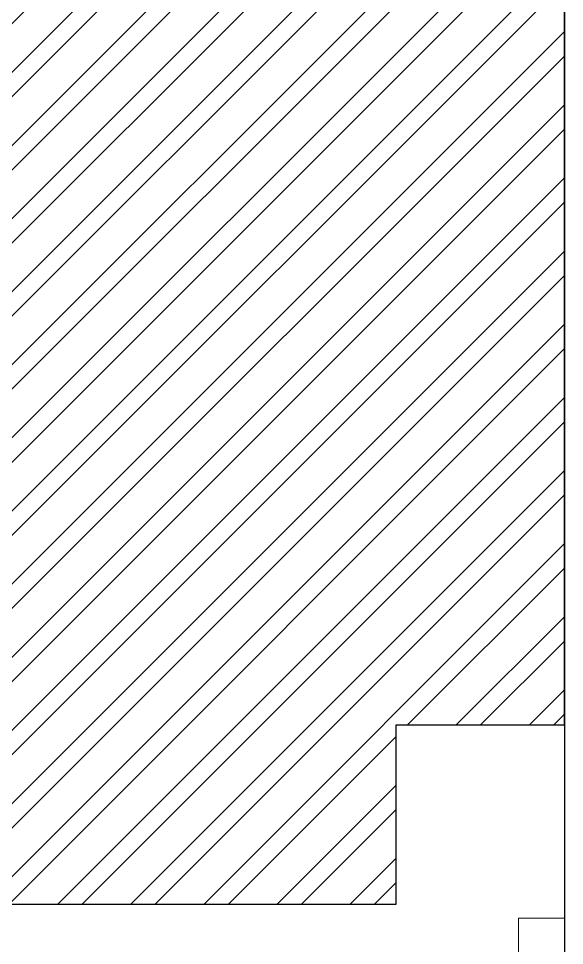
# Model space of a CAD drawing. Header units: millimetres. Extents: x 32721 to 70403, y 1490 to 13922.
# Drawn here: x 50805 to 50891.6, y 4809.8 to 4956.7 of the extents above; entities that cross this region are included whole.
import ezdxf

# ---------------------------------------------------------------- set-up
doc = ezdxf.new("R2010")
doc.units = ezdxf.units.MM
for name, color, linetype in [('005', 9, 'Continuous'), ('04', 4, 'Continuous'), ('05', 5, 'Continuous'), ('08', 8, 'Continuous')]:
    doc.layers.add(name, color=color, linetype=linetype)
doc.layers.add('1', color=1, linetype='Continuous', lineweight=13)

msp = doc.modelspace()

# ---------------------------------------------------------------- hatches: boundary and pattern name
at = {"layer": '005'}
h = msp.add_hatch(dxfattribs=at)
h.set_pattern_fill('ANSI32', color=256, scale=0.86096)
h.set_pattern_definition([(45, (26373.295, -9914.569), (-5.7987318, 5.7987318), []), (45, (26377.161, -9914.569), (-5.7987318, 5.7987318), [])])
h.paths.add_polyline_path([(50635.91, 4917.24), (50652, 4917.24), (50652.22, 4917.24), (50653.99, 4917.24), (50653.99, 4951.48), (50784.85, 4951.48), (50784.85, 4917.04), (50802.93, 4917.04), (50802.93, 4816.31), (50864.92, 4816.31), (50864.92, 4844.72), (50891.61, 4844.72), (50891.61, 4985.92), (50864.92, 4985.92), (50864.92, 5009.17), (50891.61, 5009.17), (50891.61, 5084.07), (50547.23, 5084.07), (50547.23, 5009.17), (50573.92, 5009.17), (50573.92, 4985.92), (50547.23, 4985.92), (50547.23, 4844.72), (50573.92, 4844.72), (50573.92, 4816.31), (50635.91, 4816.31)])

# ---------------------------------------------------------------- linework, layer by layer
at = {"layer": '04'}
msp.add_lwpolyline([(50547.23, 4844.72), (50573.92, 4844.72), (50573.92, 4816.31), (50635.91, 4816.31), (50635.91, 4917.04), (50653.99, 4917.04), (50653.99, 4951.48), (50784.85, 4951.48), (50784.85, 4917.04), (50802.93, 4917.04), (50802.93, 4816.31), (50864.92, 4816.31), (50864.92, 4844.72), (50891.61, 4844.72), (50891.61, 4985.92), (50864.92, 4985.92), (50864.92, 5009.17), (50891.61, 5009.17), (50891.61, 5084.07), (50547.23, 5084.07), (50547.23, 5009.17), (50573.92, 5009.17), (50573.92, 4985.92), (50547.23, 4985.92)], close=True, dxfattribs=at)
at = {"layer": '05'}
msp.add_lwpolyline([(50891.61, 4739.69), (50547.23, 4739.69), (50547.23, 5084.07), (50891.61, 5084.07)], close=True, dxfattribs=at)
at = {"layer": '08'}
msp.add_line((50891.61, 5084.07), (50891.61, 4739.69), dxfattribs=at)
at = {"layer": '1'}
msp.add_lwpolyline([(50884.31, 4781.6), (50884.31, 4814.1), (50891.61, 4814.1), (50891.61, 4781.6)], close=True, dxfattribs=at)

doc.saveas('drawing.dxf')
